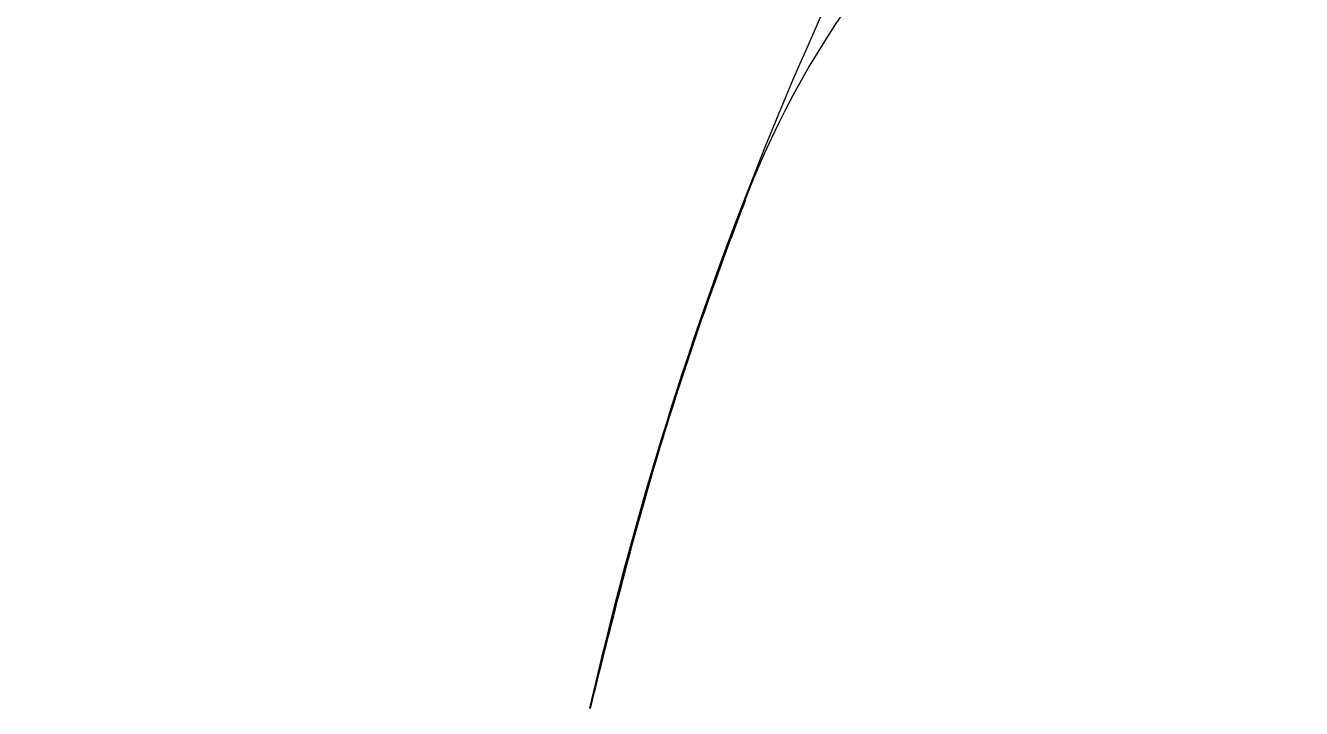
# Model space of a CAD drawing. Header units: millimetres. Extents: x 789 to 1209, y -1956 to -1362.
# Drawn here: x 946.3 to 973.95, y -1518.19 to -1503.4 of the extents above; entities that cross this region are included whole.
import ezdxf

# ---------------------------------------------------------------- set-up
doc = ezdxf.new("R2010")
doc.units = ezdxf.units.MM
doc.header["$LTSCALE"] = 0.1
doc.layers.get('0').update_dxf_attribs({"lineweight": 13})
doc.layers.add('DIM', color=3, linetype='Continuous', lineweight=9)
doc.styles.get("Standard").update_dxf_attribs({"font": 'arial.ttf'})
doc.dimstyles.new('ISO-25', dxfattribs={"dimtxt": 2.5, "dimasz": 2.5, "dimexe": 1.25, "dimexo": 0.625, "dimtad": 1, "dimlfac": 1.333333, "dimtxsty": 'Standard', "dimcen": 2.5, "dimadec": 0, "dimazin": 0, "dimtfac": 1, "dimtmove": 0, "dimatfit": 3, "dimfxl": 0, "dimarcsym": 0})

# ---------------------------------------------------------------- blocks, each defined once
blk = doc.blocks.new('*D57')
at = {"layer": 'Defpoints', "color": 0}
for p in [(946.302, -1433.594), (988.234, -1433.594), (956.415, -1608.473)]:
    blk.add_point(p, dxfattribs=at)
at = {"layer": 'DIM', "color": 0, "linetype": 'ByBlock', "lineweight": -2}
for p, q in [((946.927, -1433.594), (989.484, -1433.594)), ((988.234, -1604.473), (988.234, -1437.594)), ((957.04, -1608.473), (989.484, -1608.473))]:
    blk.add_line(p, q, dxfattribs=at)
at = {"layer": 'DIM', "color": 0}
for points in [[(987.567, -1437.594), (988.9, -1437.594), (988.234, -1433.594)], [(987.567, -1604.473), (988.9, -1604.473), (988.234, -1608.473)]]:
    blk.add_solid(points, dxfattribs=at)
at = {"layer": 'DIM', "color": 0, "insert": (985.566, -1521.033), "char_height": 4, "attachment_point": 5, "rotation": 90}
blk.add_mtext('228', dxfattribs=at)

msp = doc.modelspace()

# ---------------------------------------------------------------- linework, layer by layer
at = {"color": 7, "linetype": 'Continuous'}
for centre, radius, start, end in [((1035.103, -1535.43), 78.49, 149.71286, 167.31417), ((980.555, -1514.371), 20, 126.2623, 158.8944)]:
    msp.add_arc(centre, radius, start, end, dxfattribs=at)
at = {"color": 7, "linetype": 'Continuous', "lineweight": 25}
msp.add_open_spline([(961.896, -1507.169), (961.735, -1507.587), (960.979, -1509.593), (959.762, -1513.239), (958.939, -1516.544), (958.529, -1518.193)], degree=3, knots=[0.5129832, 0.5129832, 0.5129832, 0.5129832, 0.5700683, 0.7855956, 1, 1, 1, 1], dxfattribs=at)

# ---------------------------------------------------------------- dimensions: what is measured, and where the dimension line sits
at = {"layer": 'DIM'}
dim = msp.add_linear_dim(base=(988.234, -1433.594), p1=(956.415, -1608.473), p2=(946.302, -1433.594), angle=90, text='228', dimstyle='ISO-25', override={"dimtxt": 4, "dimasz": 4, "dimdec": 1, "dimlfac": 1.333333, "dimtdec": 1, "dimfxl": 1.25, "dimarcsym": 1}, dxfattribs=at)
dim.commit()
dim.dimension.update_dxf_attribs({"geometry": '*D57', "text_midpoint": (985.566, -1521.033)})

doc.saveas('drawing.dxf')
